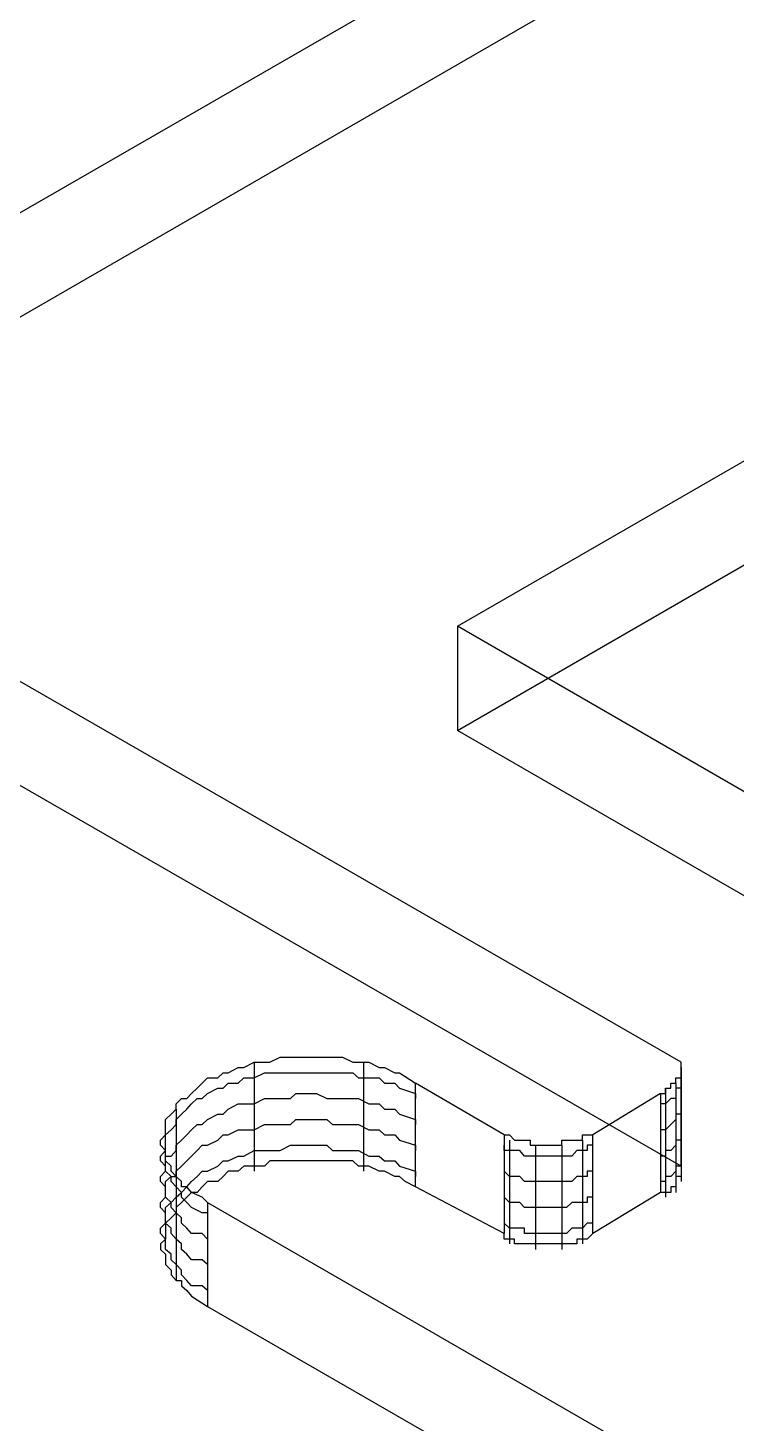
# Model space of a CAD drawing. Header units: millimetres. Extents: x 0 to 2112, y 8 to 1252.
# Drawn here: x 1376.5 to 1412.5, y 191 to 261.8 of the extents above; entities that cross this region are included whole.
import ezdxf

# ---------------------------------------------------------------- set-up
doc = ezdxf.new("R2010")
doc.units = ezdxf.units.MM
doc.layers.get('0').update_dxf_attribs({"linetype": 'CONTINUOUS'})

msp = doc.modelspace()

# ---------------------------------------------------------------- linework, layer by layer
at = {"color": 9}
for p, q in [((1409.67, 209.342), (1191.1, 335.255)), ((1409.67, 209.342), (1191.1, 335.255)), ((1409.67, 204.052), (1191.1, 329.964)), ((1409.67, 204.052), (1191.1, 329.964)), ((1410.99, 272.546), (1369, 248.328)), ((1410.99, 272.546), (1369, 248.328)), ((1410.99, 267.283), (1369, 243.038)), ((1410.99, 267.283), (1369, 243.038)), ((1398.32, 231.466), (1440.28, 255.684)), ((1398.32, 231.466), (1440.28, 255.684)), ((1398.32, 226.176), (1440.28, 250.421)), ((1398.32, 226.176), (1440.28, 250.421)), ((1440.28, 207.22), (1398.32, 231.466)), ((1440.28, 207.22), (1398.32, 231.466)), ((1398.32, 231.466), (1398.32, 226.176)), ((1398.32, 231.466), (1398.32, 226.176)), ((1440.28, 201.958), (1398.32, 226.176)), ((1440.28, 201.958), (1398.32, 226.176)), ((1386.69, 208.791), (1387.21, 209.066)), ((1386.69, 208.791), (1387.21, 209.066)), ((1387.21, 209.066), (1387.49, 209.066)), ((1387.21, 209.066), (1387.49, 209.066)), ((1387.49, 209.066), (1388.01, 209.342)), ((1387.49, 209.066), (1388.01, 209.342)), ((1388.01, 209.342), (1388.53, 209.342)), ((1388.01, 209.342), (1388.01, 204.052)), ((1388.01, 209.342), (1388.53, 209.342)), ((1388.53, 209.342), (1388.81, 209.342)), ((1388.53, 209.342), (1388.81, 209.342)), ((1388.81, 209.342), (1389.33, 209.59)), ((1388.81, 209.342), (1389.33, 209.59)), ((1389.33, 209.59), (1389.86, 209.59)), ((1389.33, 209.59), (1389.86, 209.59)), ((1389.86, 209.59), (1390.13, 209.59)), ((1389.86, 209.59), (1390.13, 209.59)), ((1390.13, 209.59), (1390.66, 209.59)), ((1390.13, 209.59), (1390.66, 209.59)), ((1390.66, 209.59), (1391.18, 209.59)), ((1390.66, 209.59), (1391.18, 209.59)), ((1391.18, 209.59), (1391.7, 209.59)), ((1391.18, 209.59), (1391.7, 209.59)), ((1391.7, 209.59), (1391.98, 209.59)), ((1391.7, 209.59), (1391.98, 209.59)), ((1391.98, 209.59), (1392.5, 209.59)), ((1391.98, 209.59), (1392.5, 209.59)), ((1392.5, 209.59), (1393.02, 209.342)), ((1392.5, 209.59), (1393.02, 209.342)), ((1393.02, 209.342), (1393.3, 209.342)), ((1393.02, 209.342), (1393.3, 209.342)), ((1393.3, 209.342), (1393.83, 209.342)), ((1393.3, 209.342), (1393.83, 209.342)), ((1393.55, 209.342), (1393.55, 204.052)), ((1393.83, 209.342), (1394.35, 209.066)), ((1393.83, 209.342), (1394.35, 209.066)), ((1394.35, 209.066), (1394.63, 209.066)), ((1394.35, 209.066), (1394.63, 209.066)), ((1394.63, 209.066), (1395.15, 208.791)), ((1394.63, 209.066), (1395.15, 208.791)), ((1409.67, 204.052), (1409.67, 209.342)), ((1409.67, 209.066), (1409.67, 209.342)), ((1409.67, 209.342), (1409.67, 209.342)), ((1409.67, 209.342), (1409.67, 209.342)), ((1409.67, 204.052), (1409.67, 209.342)), ((1409.67, 209.066), (1409.67, 209.342)), ((1409.67, 209.342), (1409.67, 209.342)), ((1409.67, 209.342), (1409.67, 209.342)), ((1409.67, 208.791), (1409.67, 209.066)), ((1409.67, 209.066), (1409.67, 209.066)), ((1409.67, 209.066), (1409.67, 209.066)), ((1409.67, 209.066), (1409.67, 204.052)), ((1409.67, 208.791), (1409.67, 209.066)), ((1409.67, 209.066), (1409.67, 209.066)), ((1409.67, 209.066), (1409.67, 209.066)), ((1385.12, 208.019), (1385.37, 208.267)), ((1385.12, 208.019), (1385.37, 208.267)), ((1385.37, 208.267), (1385.64, 208.543)), ((1385.37, 208.267), (1385.64, 208.543)), ((1385.64, 208.543), (1386.17, 208.543)), ((1385.64, 208.543), (1386.17, 208.543)), ((1386.17, 208.543), (1386.44, 208.791)), ((1386.17, 208.543), (1386.44, 208.791)), ((1386.44, 208.791), (1386.69, 208.791)), ((1386.44, 208.791), (1386.69, 208.791)), ((1386.44, 208.019), (1386.69, 208.267)), ((1386.69, 208.267), (1387.21, 208.267)), ((1387.21, 208.267), (1387.49, 208.543)), ((1387.49, 208.543), (1388.01, 208.543)), ((1388.01, 208.543), (1388.53, 208.791)), ((1388.53, 208.791), (1388.81, 208.791)), ((1388.81, 208.791), (1389.33, 208.791)), ((1389.33, 208.791), (1389.86, 208.791)), ((1389.86, 208.791), (1390.13, 208.791)), ((1390.13, 208.791), (1390.66, 208.791)), ((1390.66, 208.791), (1391.18, 208.791)), ((1391.18, 208.791), (1391.7, 208.791)), ((1391.7, 208.791), (1391.98, 208.791)), ((1391.98, 208.791), (1392.5, 208.791)), ((1392.5, 208.791), (1393.02, 208.791)), ((1393.02, 208.791), (1393.3, 208.543)), ((1393.3, 208.543), (1393.83, 208.543)), ((1393.83, 208.543), (1394.35, 208.543)), ((1394.35, 208.543), (1394.63, 208.267)), ((1394.63, 208.267), (1395.15, 208.267)), ((1395.15, 208.791), (1395.39, 208.791)), ((1395.15, 208.791), (1395.39, 208.791)), ((1395.15, 208.267), (1395.39, 208.019)), ((1395.39, 208.791), (1396.2, 208.267)), ((1395.39, 208.791), (1396.2, 208.267)), ((1400.69, 205.65), (1396.2, 208.267)), ((1396.2, 203.004), (1396.2, 208.267)), ((1400.69, 205.65), (1396.2, 208.267)), ((1396.2, 203.004), (1396.2, 208.267)), ((1409.15, 208.019), (1409.15, 208.267)), ((1409.15, 208.267), (1409.15, 208.267)), ((1409.15, 208.267), (1409.39, 208.267)), ((1409.15, 208.019), (1409.15, 208.267)), ((1409.15, 208.267), (1409.15, 208.267)), ((1409.15, 208.267), (1409.39, 208.267)), ((1409.39, 208.267), (1409.39, 208.543)), ((1409.39, 208.543), (1409.39, 208.543)), ((1409.39, 208.543), (1409.39, 208.543)), ((1409.39, 208.543), (1409.39, 208.543)), ((1409.39, 208.543), (1409.67, 208.543)), ((1409.39, 208.267), (1409.39, 208.543)), ((1409.39, 208.543), (1409.39, 208.543)), ((1409.39, 208.543), (1409.39, 208.543)), ((1409.39, 208.543), (1409.39, 208.543)), ((1409.39, 208.543), (1409.67, 208.543)), ((1409.39, 208.267), (1409.39, 208.267)), ((1409.39, 208.267), (1409.39, 203.004)), ((1409.39, 208.267), (1409.39, 208.267)), ((1409.67, 208.543), (1409.67, 208.791)), ((1409.67, 208.791), (1409.67, 208.791)), ((1409.67, 208.791), (1409.67, 208.791)), ((1409.67, 208.791), (1409.67, 208.791)), ((1409.67, 208.791), (1409.67, 203.528)), ((1409.67, 208.791), (1409.67, 208.543)), ((1409.67, 208.543), (1409.67, 208.791)), ((1409.67, 208.791), (1409.67, 208.791)), ((1409.67, 208.791), (1409.67, 208.791)), ((1409.67, 208.791), (1409.67, 208.791)), ((1409.67, 208.543), (1409.67, 208.543)), ((1409.67, 208.543), (1409.67, 208.543)), ((1409.67, 208.543), (1409.67, 208.267)), ((1409.67, 208.267), (1409.67, 208.267)), ((1409.67, 208.267), (1409.67, 208.267)), ((1409.67, 208.267), (1409.67, 208.019)), ((1384.05, 207.22), (1384.32, 207.495)), ((1384.05, 207.22), (1384.32, 207.495)), ((1384.32, 207.495), (1384.6, 207.495)), ((1384.32, 207.495), (1384.6, 207.495)), ((1384.6, 207.495), (1384.84, 207.743)), ((1384.6, 207.495), (1384.84, 207.743)), ((1384.84, 207.743), (1385.12, 208.019)), ((1384.84, 207.743), (1385.12, 208.019)), ((1384.84, 207.22), (1385.12, 207.495)), ((1385.12, 207.495), (1385.37, 207.495)), ((1385.37, 207.495), (1385.64, 207.743)), ((1385.64, 207.743), (1386.17, 208.019)), ((1386.17, 208.019), (1386.44, 208.019)), ((1388.01, 207.22), (1388.53, 207.495)), ((1388.53, 207.495), (1388.81, 207.495)), ((1388.81, 207.495), (1389.33, 207.495)), ((1389.33, 207.495), (1389.86, 207.495)), ((1389.86, 207.495), (1390.13, 207.743)), ((1390.13, 207.743), (1390.66, 207.743)), ((1390.66, 207.743), (1391.18, 207.743)), ((1391.18, 207.743), (1391.7, 207.495)), ((1391.7, 207.495), (1391.98, 207.495)), ((1391.98, 207.495), (1392.5, 207.495)), ((1392.5, 207.495), (1393.02, 207.495)), ((1393.02, 207.495), (1393.3, 207.495)), ((1393.3, 207.495), (1393.83, 207.22)), ((1395.39, 208.019), (1396.2, 207.743)), ((1396.2, 207.743), (1396.2, 207.495)), ((1408.62, 207.743), (1405.18, 205.65)), ((1408.62, 207.743), (1405.18, 205.65)), ((1408.62, 207.743), (1408.87, 207.743)), ((1408.62, 207.743), (1408.62, 202.729)), ((1408.62, 207.743), (1408.87, 207.743)), ((1408.62, 207.743), (1408.62, 202.729)), ((1408.87, 207.743), (1408.87, 208.019)), ((1408.87, 208.019), (1408.87, 208.019)), ((1408.87, 208.019), (1408.87, 208.019)), ((1408.87, 208.019), (1409.15, 208.019)), ((1408.87, 208.019), (1408.87, 202.729)), ((1408.87, 207.743), (1408.87, 208.019)), ((1408.87, 208.019), (1408.87, 208.019)), ((1408.87, 208.019), (1408.87, 208.019)), ((1408.87, 208.019), (1409.15, 208.019)), ((1409.15, 207.495), (1408.87, 207.22)), ((1409.15, 208.019), (1409.15, 208.019)), ((1409.15, 208.019), (1409.15, 208.019)), ((1409.39, 207.495), (1409.15, 207.495)), ((1409.15, 207.495), (1409.15, 207.495)), ((1409.15, 207.495), (1409.15, 207.495)), ((1409.15, 207.495), (1409.15, 207.495)), ((1409.67, 208.019), (1409.39, 208.019)), ((1409.39, 208.019), (1409.39, 208.019)), ((1409.39, 208.019), (1409.39, 207.743)), ((1409.39, 207.743), (1409.39, 207.743)), ((1409.39, 207.743), (1409.39, 207.743)), ((1409.39, 207.743), (1409.39, 207.743)), ((1409.39, 207.743), (1409.39, 207.495)), ((1409.67, 208.019), (1409.67, 208.019)), ((1409.67, 207.495), (1409.67, 207.22)), ((1383.8, 206.697), (1384.05, 206.944)), ((1383.8, 206.697), (1384.05, 206.944)), ((1384.05, 206.944), (1384.05, 207.22)), ((1384.05, 206.944), (1384.05, 207.22)), ((1384.05, 206.944), (1384.05, 201.683)), ((1384.32, 206.697), (1384.6, 206.944)), ((1384.6, 206.944), (1384.84, 207.22)), ((1386.44, 206.697), (1386.69, 206.944)), ((1386.69, 206.944), (1387.21, 207.22)), ((1387.21, 207.22), (1387.49, 207.22)), ((1387.49, 207.22), (1388.01, 207.22)), ((1393.83, 207.22), (1394.35, 207.22)), ((1394.35, 207.22), (1394.63, 206.944)), ((1394.63, 206.944), (1395.15, 206.944)), ((1395.15, 206.944), (1395.39, 206.697)), ((1408.87, 207.22), (1408.62, 207.22)), ((1408.62, 207.22), (1408.62, 206.944)), ((1408.87, 207.22), (1408.87, 207.22)), ((1408.87, 207.22), (1408.87, 207.22)), ((1409.67, 207.22), (1409.67, 207.22)), ((1409.67, 207.22), (1409.67, 207.22)), ((1409.67, 207.22), (1409.67, 206.944)), ((1409.67, 206.944), (1409.67, 206.944)), ((1409.67, 206.944), (1409.67, 206.944)), ((1409.67, 206.944), (1409.67, 206.697)), ((1383.52, 206.422), (1383.8, 206.697)), ((1383.52, 206.422), (1383.8, 206.697)), ((1383.52, 206.174), (1383.52, 206.422)), ((1383.52, 206.174), (1383.52, 206.422)), ((1383.52, 205.898), (1383.52, 206.174)), ((1383.52, 205.898), (1383.52, 206.174)), ((1383.8, 205.898), (1384.05, 206.174)), ((1384.05, 206.422), (1384.32, 206.697)), ((1384.05, 206.174), (1384.05, 206.422)), ((1384.84, 205.898), (1385.12, 206.174)), ((1385.12, 206.174), (1385.37, 206.174)), ((1385.37, 206.174), (1385.64, 206.422)), ((1385.64, 206.422), (1386.17, 206.697)), ((1386.17, 206.697), (1386.44, 206.697)), ((1388.01, 205.898), (1388.53, 206.174)), ((1388.53, 206.174), (1388.81, 206.174)), ((1388.81, 206.174), (1389.33, 206.174)), ((1389.33, 206.174), (1389.86, 206.174)), ((1389.86, 206.174), (1390.13, 206.422)), ((1390.13, 206.422), (1390.66, 206.422)), ((1390.66, 206.422), (1391.18, 206.422)), ((1391.18, 206.422), (1391.7, 206.422)), ((1391.7, 206.422), (1391.98, 206.174)), ((1391.98, 206.174), (1392.5, 206.174)), ((1392.5, 206.174), (1393.02, 206.174)), ((1393.02, 206.174), (1393.3, 206.174)), ((1393.3, 206.174), (1393.83, 205.898)), ((1395.39, 206.697), (1396.2, 206.422)), ((1396.2, 206.422), (1396.2, 206.174)), ((1409.15, 206.174), (1408.87, 205.898)), ((1409.39, 206.422), (1409.15, 206.174)), ((1409.15, 206.174), (1409.15, 206.174)), ((1409.15, 206.174), (1409.15, 206.174)), ((1409.15, 206.174), (1409.15, 206.174)), ((1409.67, 206.697), (1409.39, 206.697)), ((1409.39, 206.697), (1409.39, 206.697)), ((1409.39, 206.697), (1409.39, 206.422)), ((1409.39, 206.422), (1409.39, 206.422)), ((1409.39, 206.422), (1409.39, 206.422)), ((1409.39, 206.422), (1409.39, 206.422)), ((1409.39, 206.422), (1409.39, 206.422)), ((1409.67, 206.697), (1409.67, 206.697)), ((1409.67, 206.174), (1409.67, 205.898)), ((1383.27, 205.375), (1383.52, 205.65)), ((1383.27, 205.375), (1383.52, 205.65)), ((1383.27, 205.127), (1383.27, 205.375)), ((1383.27, 205.127), (1383.27, 205.375)), ((1383.52, 205.65), (1383.52, 205.898)), ((1383.52, 205.65), (1383.8, 205.898)), ((1383.52, 205.65), (1383.52, 205.898)), ((1383.52, 205.375), (1383.52, 205.65)), ((1383.52, 205.127), (1383.52, 205.375)), ((1384.05, 205.127), (1384.32, 205.375)), ((1384.32, 205.375), (1384.6, 205.65)), ((1384.6, 205.65), (1384.84, 205.898)), ((1385.64, 205.127), (1386.17, 205.375)), ((1386.17, 205.375), (1386.44, 205.65)), ((1386.44, 205.65), (1386.69, 205.65)), ((1386.69, 205.65), (1387.21, 205.898)), ((1387.21, 205.898), (1387.49, 205.898)), ((1387.49, 205.898), (1388.01, 205.898)), ((1393.83, 205.898), (1394.35, 205.898)), ((1394.35, 205.898), (1394.63, 205.65)), ((1394.63, 205.65), (1395.15, 205.65)), ((1395.15, 205.65), (1395.39, 205.375)), ((1395.39, 205.375), (1396.2, 205.127)), ((1400.69, 205.65), (1400.69, 205.65)), ((1400.69, 205.65), (1400.96, 205.65)), ((1400.69, 205.65), (1400.69, 200.635)), ((1400.69, 205.65), (1400.69, 205.65)), ((1400.69, 205.65), (1400.96, 205.65)), ((1400.69, 205.65), (1400.69, 200.635)), ((1400.96, 205.65), (1400.96, 205.65)), ((1400.96, 205.65), (1401.21, 205.375)), ((1400.96, 205.65), (1400.96, 205.65)), ((1400.96, 205.65), (1401.21, 205.375)), ((1400.96, 205.375), (1400.96, 200.36)), ((1401.21, 205.375), (1401.48, 205.375)), ((1401.21, 205.375), (1401.48, 205.375)), ((1401.48, 205.375), (1401.48, 205.375)), ((1401.48, 205.375), (1401.73, 205.375)), ((1401.48, 205.375), (1401.48, 205.375)), ((1401.48, 205.375), (1401.73, 205.375)), ((1401.73, 205.375), (1402.01, 205.375)), ((1401.73, 205.375), (1402.01, 205.375)), ((1402.01, 205.375), (1402.01, 205.127)), ((1402.01, 205.375), (1402.01, 205.127)), ((1403.61, 205.127), (1403.61, 205.375)), ((1403.61, 205.375), (1403.85, 205.375)), ((1403.61, 205.127), (1403.61, 205.375)), ((1403.61, 205.375), (1403.85, 205.375)), ((1403.85, 205.375), (1404.13, 205.375)), ((1403.85, 205.375), (1404.13, 205.375)), ((1404.13, 205.375), (1404.13, 205.375)), ((1404.13, 205.375), (1404.38, 205.375)), ((1404.13, 205.375), (1404.13, 205.375)), ((1404.13, 205.375), (1404.38, 205.375)), ((1404.38, 205.375), (1404.66, 205.375)), ((1404.38, 205.375), (1404.66, 205.375)), ((1404.66, 205.375), (1404.66, 205.65)), ((1404.66, 205.65), (1404.9, 205.65)), ((1404.66, 205.375), (1404.66, 205.65)), ((1404.66, 205.65), (1404.9, 205.65)), ((1404.66, 205.375), (1404.66, 200.36)), ((1404.9, 205.65), (1405.18, 205.65)), ((1404.9, 205.65), (1405.18, 205.65)), ((1405.18, 200.635), (1405.18, 205.65)), ((1405.18, 200.635), (1405.18, 205.65)), ((1408.87, 205.898), (1408.62, 205.898)), ((1408.62, 205.898), (1408.62, 205.65)), ((1408.87, 205.898), (1408.87, 205.898)), ((1408.87, 205.898), (1408.87, 205.898)), ((1409.67, 205.375), (1409.39, 205.375)), ((1409.39, 205.375), (1409.39, 205.375)), ((1409.39, 205.375), (1409.39, 205.375)), ((1409.39, 205.375), (1409.39, 205.127)), ((1409.67, 205.898), (1409.67, 205.898)), ((1409.67, 205.898), (1409.67, 205.65)), ((1409.67, 205.65), (1409.67, 205.65)), ((1409.67, 205.65), (1409.67, 205.65)), ((1409.67, 205.65), (1409.67, 205.375)), ((1383.52, 204.851), (1383.27, 205.127)), ((1383.52, 204.851), (1383.27, 205.127)), ((1383.27, 204.575), (1383.52, 204.851)), ((1383.52, 204.851), (1383.52, 205.127)), ((1383.52, 204.575), (1383.52, 204.851)), ((1383.52, 204.575), (1383.52, 204.851)), ((1383.8, 204.575), (1384.05, 204.851)), ((1384.05, 204.851), (1384.05, 205.127)), ((1384.84, 204.575), (1385.12, 204.851)), ((1385.12, 204.851), (1385.37, 205.127)), ((1385.37, 205.127), (1385.64, 205.127)), ((1387.49, 204.575), (1388.01, 204.851)), ((1388.01, 204.851), (1388.53, 204.851)), ((1388.53, 204.851), (1388.81, 204.851)), ((1388.81, 204.851), (1389.33, 204.851)), ((1389.33, 204.851), (1389.86, 205.127)), ((1389.86, 205.127), (1390.13, 205.127)), ((1390.13, 205.127), (1390.66, 205.127)), ((1390.66, 205.127), (1391.18, 205.127)), ((1391.18, 205.127), (1391.7, 205.127)), ((1391.7, 205.127), (1391.98, 204.851)), ((1391.98, 204.851), (1392.5, 204.851)), ((1392.5, 204.851), (1393.02, 204.851)), ((1393.02, 204.851), (1393.3, 204.851)), ((1393.3, 204.851), (1393.83, 204.575)), ((1396.2, 205.127), (1396.2, 204.851)), ((1400.69, 204.851), (1400.69, 205.127)), ((1400.69, 205.127), (1400.69, 204.851)), ((1400.96, 204.851), (1400.69, 204.851)), ((1401.21, 204.851), (1400.96, 204.851)), ((1401.48, 204.851), (1401.21, 204.851)), ((1401.21, 204.851), (1401.21, 204.851)), ((1401.73, 204.575), (1401.48, 204.851)), ((1402.01, 205.127), (1402.28, 205.127)), ((1402.01, 205.127), (1402.28, 205.127)), ((1402.28, 205.127), (1402.53, 205.127)), ((1402.28, 205.127), (1402.28, 200.112)), ((1402.28, 205.127), (1402.53, 205.127)), ((1402.53, 205.127), (1402.81, 205.127)), ((1402.53, 205.127), (1402.81, 205.127)), ((1402.81, 205.127), (1402.81, 205.127)), ((1402.81, 205.127), (1403.05, 205.127)), ((1402.81, 205.127), (1402.81, 205.127)), ((1402.81, 205.127), (1403.05, 205.127)), ((1403.05, 205.127), (1403.33, 205.127)), ((1403.05, 205.127), (1403.33, 205.127)), ((1403.33, 205.127), (1403.61, 205.127)), ((1403.33, 205.127), (1403.61, 205.127)), ((1403.61, 205.127), (1403.61, 200.112)), ((1404.38, 204.851), (1404.13, 204.575)), ((1404.66, 204.851), (1404.38, 204.851)), ((1404.38, 204.851), (1404.38, 204.851)), ((1404.9, 204.851), (1404.66, 204.851)), ((1405.18, 205.127), (1404.9, 205.127)), ((1404.9, 205.127), (1404.9, 204.851)), ((1409.15, 204.851), (1408.87, 204.851)), ((1408.87, 204.851), (1408.87, 204.575)), ((1409.39, 205.127), (1409.15, 204.851)), ((1409.15, 204.851), (1409.15, 204.851)), ((1409.15, 204.851), (1409.15, 204.851)), ((1409.15, 204.851), (1409.15, 204.851)), ((1409.39, 205.127), (1409.39, 205.127)), ((1409.39, 205.127), (1409.39, 205.127)), ((1409.39, 205.127), (1409.39, 205.127)), ((1409.67, 204.851), (1409.67, 204.575)), ((1383.27, 204.327), (1383.27, 204.575)), ((1383.52, 204.052), (1383.27, 204.327)), ((1383.52, 204.327), (1383.52, 204.575)), ((1383.52, 204.327), (1383.52, 204.575)), ((1383.52, 204.575), (1383.8, 204.575)), ((1383.52, 204.327), (1383.52, 204.575)), ((1383.8, 204.052), (1383.52, 204.327)), ((1383.52, 204.052), (1383.52, 204.327)), ((1383.8, 204.052), (1383.52, 204.327)), ((1383.52, 203.804), (1383.52, 204.052)), ((1383.52, 203.804), (1383.52, 204.052)), ((1383.8, 203.804), (1383.8, 204.052)), ((1383.8, 203.804), (1383.8, 204.052)), ((1384.05, 203.804), (1384.32, 204.052)), ((1384.32, 204.052), (1384.6, 204.327)), ((1384.6, 204.327), (1384.84, 204.575)), ((1385.64, 203.804), (1386.17, 204.052)), ((1386.17, 204.052), (1386.44, 204.327)), ((1386.44, 204.327), (1386.69, 204.327)), ((1386.69, 204.327), (1387.21, 204.575)), ((1387.21, 204.575), (1387.49, 204.575)), ((1387.49, 204.052), (1387.21, 203.804)), ((1387.49, 204.052), (1387.21, 203.804)), ((1388.01, 204.052), (1387.49, 204.052)), ((1388.01, 204.052), (1387.49, 204.052)), ((1388.53, 204.052), (1388.01, 204.052)), ((1388.01, 204.052), (1388.01, 203.804)), ((1388.53, 204.052), (1388.01, 204.052)), ((1388.81, 204.327), (1388.53, 204.052)), ((1388.81, 204.327), (1388.53, 204.052)), ((1389.33, 204.327), (1388.81, 204.327)), ((1389.33, 204.327), (1388.81, 204.327)), ((1389.86, 204.327), (1389.33, 204.327)), ((1389.86, 204.327), (1389.33, 204.327)), ((1390.13, 204.327), (1389.86, 204.327)), ((1390.13, 204.327), (1389.86, 204.327)), ((1390.66, 204.327), (1390.13, 204.327)), ((1390.66, 204.327), (1390.13, 204.327)), ((1391.18, 204.327), (1390.66, 204.327)), ((1391.18, 204.327), (1390.66, 204.327)), ((1391.7, 204.327), (1391.18, 204.327)), ((1391.7, 204.327), (1391.18, 204.327)), ((1391.98, 204.327), (1391.7, 204.327)), ((1391.98, 204.327), (1391.7, 204.327)), ((1392.5, 204.327), (1391.98, 204.327)), ((1392.5, 204.327), (1391.98, 204.327)), ((1393.02, 204.327), (1392.5, 204.327)), ((1393.02, 204.327), (1392.5, 204.327)), ((1393.3, 204.052), (1393.02, 204.327)), ((1393.3, 204.052), (1393.02, 204.327)), ((1393.83, 204.052), (1393.3, 204.052)), ((1393.83, 204.052), (1393.3, 204.052)), ((1393.55, 204.052), (1393.55, 203.804)), ((1393.83, 204.575), (1394.35, 204.575)), ((1394.35, 203.804), (1393.83, 204.052)), ((1394.35, 203.804), (1393.83, 204.052)), ((1394.35, 204.575), (1394.63, 204.327)), ((1394.63, 204.327), (1395.15, 204.327)), ((1395.15, 204.327), (1395.39, 204.052)), ((1395.39, 204.052), (1396.2, 203.804)), ((1402.01, 204.575), (1401.73, 204.575)), ((1401.73, 204.575), (1401.73, 204.575)), ((1402.28, 204.575), (1402.01, 204.575)), ((1402.53, 204.575), (1402.28, 204.575)), ((1402.28, 204.575), (1402.28, 204.575)), ((1402.81, 204.575), (1402.53, 204.575)), ((1403.05, 204.575), (1402.81, 204.575)), ((1403.33, 204.575), (1403.05, 204.575)), ((1403.05, 204.575), (1403.05, 204.575)), ((1403.61, 204.575), (1403.33, 204.575)), ((1403.85, 204.575), (1403.61, 204.575)), ((1404.13, 204.575), (1403.85, 204.575)), ((1403.85, 204.575), (1403.85, 204.575)), ((1408.87, 204.575), (1408.62, 204.575)), ((1408.62, 204.575), (1408.62, 204.327)), ((1408.87, 204.575), (1408.87, 204.575)), ((1409.67, 204.052), (1409.39, 204.052)), ((1409.39, 204.052), (1409.39, 204.052)), ((1409.39, 204.052), (1409.39, 204.052)), ((1409.39, 204.052), (1409.39, 203.804)), ((1409.67, 204.575), (1409.67, 204.575)), ((1409.67, 204.575), (1409.67, 204.327)), ((1409.67, 204.327), (1409.67, 204.327)), ((1409.67, 204.327), (1409.67, 204.327)), ((1409.67, 204.327), (1409.67, 204.052)), ((1409.67, 204.052), (1409.67, 204.052)), ((1409.67, 204.052), (1409.67, 204.052)), ((1409.67, 204.052), (1409.67, 204.052)), ((1409.67, 204.052), (1409.67, 203.804)), ((1409.67, 204.052), (1409.67, 203.804)), ((1409.67, 204.052), (1409.67, 204.052)), ((1409.67, 204.052), (1409.67, 204.052)), ((1409.67, 204.052), (1409.67, 204.052)), ((1409.67, 204.052), (1409.67, 203.804)), ((1383.27, 203.528), (1383.52, 203.804)), ((1383.27, 203.28), (1383.27, 203.528)), ((1383.52, 203.004), (1383.27, 203.28)), ((1383.8, 203.528), (1383.52, 203.804)), ((1383.52, 203.804), (1383.52, 203.804)), ((1383.52, 203.28), (1383.8, 203.528)), ((1383.52, 203.004), (1383.52, 203.28)), ((1384.05, 203.528), (1383.8, 203.804)), ((1384.05, 203.528), (1383.8, 203.804)), ((1383.8, 203.28), (1383.8, 203.528)), ((1383.8, 203.528), (1384.05, 203.528)), ((1384.05, 203.004), (1383.8, 203.28)), ((1384.05, 203.528), (1384.05, 203.804)), ((1384.32, 203.28), (1384.05, 203.528)), ((1384.05, 203.528), (1384.05, 198.541)), ((1384.32, 203.28), (1384.05, 203.528)), ((1384.32, 203.004), (1384.32, 203.28)), ((1384.32, 203.004), (1384.32, 203.28)), ((1384.6, 203.004), (1384.84, 203.28)), ((1384.84, 203.28), (1385.12, 203.528)), ((1385.12, 203.528), (1385.37, 203.804)), ((1385.37, 203.804), (1385.64, 203.804)), ((1385.64, 203.28), (1385.37, 203.004)), ((1385.64, 203.28), (1385.37, 203.004)), ((1386.17, 203.28), (1385.64, 203.28)), ((1386.17, 203.28), (1385.64, 203.28)), ((1386.44, 203.528), (1386.17, 203.28)), ((1386.44, 203.528), (1386.17, 203.28)), ((1386.69, 203.804), (1386.44, 203.528)), ((1386.69, 203.804), (1386.44, 203.528)), ((1387.21, 203.804), (1386.69, 203.804)), ((1387.21, 203.804), (1386.69, 203.804)), ((1394.63, 203.804), (1394.35, 203.804)), ((1394.63, 203.804), (1394.35, 203.804)), ((1395.15, 203.528), (1394.63, 203.804)), ((1395.15, 203.528), (1394.63, 203.804)), ((1395.39, 203.528), (1395.15, 203.528)), ((1395.39, 203.528), (1395.15, 203.528)), ((1395.67, 203.28), (1395.39, 203.528)), ((1395.67, 203.28), (1395.39, 203.528)), ((1396.2, 203.004), (1395.67, 203.28)), ((1396.2, 203.004), (1395.67, 203.28)), ((1396.2, 203.804), (1396.2, 203.528)), ((1400.96, 203.528), (1400.69, 203.804)), ((1400.69, 203.804), (1400.69, 203.804)), ((1400.69, 203.804), (1400.69, 203.528)), ((1401.21, 203.528), (1400.96, 203.528)), ((1401.48, 203.528), (1401.21, 203.528)), ((1401.21, 203.528), (1401.21, 203.528)), ((1401.73, 203.28), (1401.48, 203.528)), ((1402.01, 203.28), (1401.73, 203.28)), ((1401.73, 203.28), (1401.73, 203.28)), ((1402.28, 203.28), (1402.01, 203.28)), ((1402.53, 203.28), (1402.28, 203.28)), ((1402.28, 203.28), (1402.28, 203.28)), ((1402.81, 203.28), (1402.53, 203.28)), ((1403.05, 203.28), (1402.81, 203.28)), ((1403.33, 203.28), (1403.05, 203.28)), ((1403.05, 203.28), (1403.05, 203.28)), ((1403.61, 203.28), (1403.33, 203.28)), ((1403.85, 203.28), (1403.61, 203.28)), ((1404.13, 203.28), (1403.85, 203.28)), ((1403.85, 203.28), (1403.85, 203.28)), ((1404.38, 203.528), (1404.13, 203.28)), ((1404.66, 203.528), (1404.38, 203.528)), ((1404.38, 203.528), (1404.38, 203.528)), ((1404.9, 203.528), (1404.66, 203.528)), ((1405.18, 203.804), (1404.9, 203.804)), ((1404.9, 203.804), (1404.9, 203.528)), ((1408.87, 203.28), (1408.62, 203.28)), ((1408.62, 203.28), (1408.62, 203.004)), ((1409.15, 203.528), (1408.87, 203.528)), ((1408.87, 203.528), (1408.87, 203.28)), ((1408.87, 203.28), (1408.87, 203.28)), ((1409.39, 203.804), (1409.15, 203.528)), ((1409.15, 203.528), (1409.15, 203.528)), ((1409.15, 203.528), (1409.15, 203.528)), ((1409.15, 203.528), (1409.15, 203.528)), ((1409.39, 203.804), (1409.39, 203.804)), ((1409.39, 203.804), (1409.39, 203.804)), ((1409.39, 203.804), (1409.39, 203.804)), ((1409.67, 203.528), (1409.39, 203.528)), ((1409.39, 203.528), (1409.39, 203.28)), ((1409.67, 203.528), (1409.39, 203.528)), ((1409.39, 203.528), (1409.39, 203.28)), ((1409.39, 203.28), (1409.39, 203.28)), ((1409.39, 203.28), (1409.39, 203.28)), ((1409.39, 203.28), (1409.39, 203.28)), ((1409.39, 203.28), (1409.39, 203.004)), ((1409.39, 203.28), (1409.39, 203.28)), ((1409.39, 203.28), (1409.39, 203.28)), ((1409.39, 203.28), (1409.39, 203.28)), ((1409.39, 203.28), (1409.39, 203.004)), ((1409.67, 203.804), (1409.67, 203.804)), ((1409.67, 203.804), (1409.67, 203.804)), ((1409.67, 203.804), (1409.67, 203.804)), ((1409.67, 203.804), (1409.67, 203.528)), ((1409.67, 203.804), (1409.67, 203.804)), ((1409.67, 203.804), (1409.67, 203.804)), ((1409.67, 203.804), (1409.67, 203.804)), ((1409.67, 203.804), (1409.67, 203.528)), ((1409.67, 203.528), (1409.67, 203.528)), ((1409.67, 203.528), (1409.67, 203.528)), ((1409.67, 203.528), (1409.67, 203.28)), ((1409.67, 203.528), (1409.67, 203.528)), ((1409.67, 203.528), (1409.67, 203.528)), ((1383.52, 202.729), (1383.52, 203.004)), ((1383.52, 202.729), (1383.52, 203.004)), ((1383.52, 202.481), (1383.52, 202.729)), ((1383.52, 202.481), (1383.52, 202.729)), ((1384.32, 202.729), (1384.05, 203.004)), ((1384.05, 202.481), (1384.32, 202.729)), ((1384.6, 203.004), (1384.32, 203.004)), ((1384.32, 202.729), (1384.6, 203.004)), ((1384.6, 203.004), (1384.32, 203.004)), ((1384.32, 202.481), (1384.32, 202.729)), ((1384.84, 202.729), (1384.6, 203.004)), ((1384.84, 202.729), (1384.6, 203.004)), ((1384.84, 202.729), (1384.6, 202.481)), ((1384.84, 202.729), (1384.6, 202.481)), ((1385.12, 202.729), (1384.84, 202.729)), ((1385.37, 202.481), (1384.84, 202.729)), ((1385.37, 202.481), (1384.84, 202.729)), ((1385.12, 202.729), (1384.84, 202.729)), ((1385.37, 203.004), (1385.12, 202.729)), ((1385.37, 203.004), (1385.12, 202.729)), ((1400.69, 200.635), (1396.2, 203.004)), ((1400.69, 200.635), (1396.2, 203.004)), ((1408.62, 202.729), (1405.18, 200.635)), ((1408.62, 202.729), (1405.18, 200.635)), ((1408.87, 202.729), (1408.62, 202.729)), ((1408.87, 202.729), (1408.62, 202.729)), ((1409.15, 202.729), (1408.87, 202.729)), ((1408.87, 202.729), (1408.87, 202.729)), ((1408.87, 202.729), (1408.87, 202.729)), ((1408.87, 202.729), (1408.87, 202.481)), ((1409.15, 202.729), (1408.87, 202.729)), ((1408.87, 202.729), (1408.87, 202.729)), ((1408.87, 202.729), (1408.87, 202.729)), ((1409.39, 203.004), (1409.15, 203.004)), ((1409.15, 203.004), (1409.15, 203.004)), ((1409.15, 203.004), (1409.15, 203.004)), ((1409.15, 203.004), (1409.15, 202.729)), ((1409.39, 203.004), (1409.15, 203.004)), ((1409.15, 203.004), (1409.15, 203.004)), ((1409.15, 203.004), (1409.15, 203.004)), ((1409.15, 203.004), (1409.15, 202.729)), ((1409.39, 203.004), (1409.39, 203.004)), ((1409.39, 203.004), (1409.39, 202.729)), ((1409.39, 203.004), (1409.39, 203.004)), ((1383.27, 202.207), (1383.52, 202.481)), ((1383.27, 201.958), (1383.27, 202.207)), ((1383.52, 201.683), (1383.27, 201.958)), ((1383.8, 202.207), (1383.52, 202.481)), ((1383.52, 201.958), (1383.8, 202.207)), ((1383.52, 201.683), (1383.52, 201.958)), ((1383.8, 202.207), (1384.05, 202.481)), ((1383.8, 201.958), (1383.8, 202.207)), ((1384.05, 201.683), (1383.8, 201.958)), ((1384.05, 202.481), (1384.05, 202.481)), ((1384.32, 202.207), (1384.05, 201.958)), ((1384.32, 202.207), (1384.05, 201.958)), ((1384.05, 201.958), (1384.05, 201.683)), ((1384.05, 201.958), (1384.05, 201.683)), ((1384.6, 202.481), (1384.32, 202.207)), ((1384.6, 202.207), (1384.32, 202.481)), ((1384.6, 202.481), (1384.32, 202.207)), ((1384.84, 201.958), (1384.6, 202.207)), ((1385.37, 201.683), (1384.84, 201.958)), ((1385.64, 202.207), (1385.37, 202.481)), ((1385.64, 202.207), (1385.37, 202.481)), ((1385.64, 202.207), (1465.1, 156.387)), ((1385.64, 202.207), (1385.64, 196.944)), ((1385.64, 202.207), (1465.1, 156.387)), ((1385.64, 202.207), (1385.64, 196.944)), ((1400.96, 202.207), (1400.69, 202.481)), ((1400.69, 202.481), (1400.69, 202.481)), ((1400.69, 202.481), (1400.69, 202.207)), ((1401.21, 202.207), (1400.96, 202.207)), ((1401.48, 202.207), (1401.21, 202.207)), ((1401.21, 202.207), (1401.21, 202.207)), ((1401.73, 201.958), (1401.48, 202.207)), ((1402.01, 201.958), (1401.73, 201.958)), ((1401.73, 201.958), (1401.73, 201.958)), ((1402.28, 201.958), (1402.01, 201.958)), ((1402.53, 201.958), (1402.28, 201.958)), ((1402.28, 201.958), (1402.28, 201.958)), ((1402.81, 201.958), (1402.53, 201.958)), ((1403.05, 201.958), (1402.81, 201.958)), ((1403.33, 201.958), (1403.05, 201.958)), ((1403.05, 201.958), (1403.05, 201.958)), ((1403.61, 201.958), (1403.33, 201.958)), ((1403.85, 201.958), (1403.61, 201.958)), ((1404.13, 202.207), (1403.85, 201.958)), ((1403.85, 201.958), (1403.85, 201.958)), ((1404.38, 202.207), (1404.13, 202.207)), ((1404.66, 202.207), (1404.38, 202.207)), ((1404.38, 202.207), (1404.38, 202.207)), ((1404.9, 202.207), (1404.66, 202.207)), ((1405.18, 202.481), (1404.9, 202.481)), ((1404.9, 202.481), (1404.9, 202.207)), ((1383.27, 200.911), (1383.52, 201.159)), ((1383.52, 201.435), (1383.52, 201.683)), ((1383.52, 201.435), (1383.52, 201.683)), ((1383.8, 201.435), (1383.52, 201.159)), ((1383.52, 201.159), (1383.52, 201.435)), ((1383.52, 201.159), (1383.52, 201.435)), ((1383.8, 201.435), (1383.52, 201.159)), ((1383.52, 201.159), (1383.52, 200.911)), ((1383.8, 200.911), (1383.52, 201.159)), ((1383.52, 201.159), (1383.52, 200.911)), ((1384.05, 201.683), (1383.8, 201.435)), ((1384.05, 201.683), (1383.8, 201.435)), ((1384.05, 201.683), (1384.05, 201.435)), ((1384.32, 201.435), (1384.05, 201.683)), ((1384.32, 201.159), (1384.32, 201.435)), ((1384.6, 200.911), (1384.32, 201.159)), ((1385.64, 201.683), (1385.37, 201.683)), ((1400.96, 200.911), (1400.69, 201.159)), ((1400.69, 201.159), (1400.69, 201.159)), ((1400.69, 201.159), (1400.69, 200.911)), ((1404.9, 201.159), (1404.66, 200.911)), ((1405.18, 201.159), (1404.9, 201.159)), ((1404.9, 201.159), (1404.9, 201.159)), ((1383.27, 200.635), (1383.27, 200.911)), ((1383.52, 200.36), (1383.27, 200.635)), ((1383.52, 200.911), (1383.52, 200.635)), ((1383.52, 200.911), (1383.52, 200.635)), ((1383.52, 200.635), (1383.52, 200.36)), ((1383.52, 200.635), (1383.52, 200.36)), ((1383.8, 200.635), (1383.8, 200.911)), ((1384.05, 200.36), (1383.8, 200.635)), ((1384.84, 200.635), (1384.6, 200.911)), ((1385.37, 200.635), (1384.84, 200.635)), ((1385.64, 200.36), (1385.37, 200.635)), ((1400.69, 200.36), (1400.69, 200.635)), ((1400.69, 200.36), (1400.69, 200.635)), ((1401.21, 200.911), (1400.96, 200.911)), ((1401.48, 200.911), (1401.21, 200.911)), ((1401.21, 200.911), (1401.21, 200.911)), ((1401.73, 200.911), (1401.48, 200.911)), ((1401.73, 200.635), (1401.73, 200.911)), ((1402.01, 200.635), (1401.73, 200.635)), ((1402.28, 200.635), (1402.01, 200.635)), ((1402.53, 200.635), (1402.28, 200.635)), ((1402.28, 200.635), (1402.28, 200.635)), ((1402.81, 200.635), (1402.53, 200.635)), ((1403.05, 200.635), (1402.81, 200.635)), ((1403.33, 200.635), (1403.05, 200.635)), ((1403.05, 200.635), (1403.05, 200.635)), ((1403.61, 200.635), (1403.33, 200.635)), ((1403.85, 200.635), (1403.61, 200.635)), ((1404.13, 200.911), (1403.85, 200.635)), ((1403.85, 200.635), (1403.85, 200.635)), ((1404.38, 200.911), (1404.13, 200.911)), ((1404.66, 200.911), (1404.38, 200.911)), ((1404.38, 200.911), (1404.38, 200.911)), ((1405.18, 200.635), (1404.9, 200.36)), ((1405.18, 200.635), (1404.9, 200.36)), ((1383.52, 200.36), (1383.27, 200.112)), ((1383.52, 200.36), (1383.27, 200.112)), ((1383.27, 200.112), (1383.27, 199.836)), ((1383.27, 200.112), (1383.27, 199.836)), ((1383.27, 199.836), (1383.52, 199.588)), ((1383.27, 199.836), (1383.52, 199.588)), ((1383.52, 200.112), (1383.52, 200.36)), ((1383.52, 199.836), (1383.52, 200.112)), ((1383.8, 199.588), (1383.52, 199.836)), ((1384.32, 200.112), (1384.05, 200.36)), ((1384.32, 199.836), (1384.32, 200.112)), ((1384.6, 199.588), (1384.32, 199.836)), ((1400.96, 200.36), (1400.69, 200.36)), ((1400.96, 200.36), (1400.69, 200.36)), ((1401.21, 200.36), (1400.96, 200.36)), ((1400.96, 200.36), (1400.96, 200.112)), ((1401.21, 200.36), (1400.96, 200.36)), ((1401.21, 200.112), (1401.21, 200.36)), ((1401.21, 200.112), (1401.21, 200.36)), ((1401.48, 200.112), (1401.21, 200.112)), ((1401.48, 200.112), (1401.21, 200.112)), ((1401.73, 200.112), (1401.48, 200.112)), ((1401.73, 200.112), (1401.48, 200.112)), ((1402.01, 200.112), (1401.73, 200.112)), ((1401.73, 200.112), (1401.73, 200.112)), ((1402.01, 200.112), (1401.73, 200.112)), ((1401.73, 200.112), (1401.73, 200.112)), ((1402.28, 200.112), (1402.01, 200.112)), ((1402.28, 200.112), (1402.01, 200.112)), ((1402.53, 200.112), (1402.28, 200.112)), ((1402.28, 200.112), (1402.28, 200.112)), ((1402.28, 200.112), (1402.28, 199.836)), ((1402.53, 200.112), (1402.28, 200.112)), ((1402.28, 200.112), (1402.28, 200.112)), ((1402.81, 200.112), (1402.53, 200.112)), ((1402.81, 200.112), (1402.53, 200.112)), ((1403.05, 200.112), (1402.81, 200.112)), ((1403.05, 200.112), (1402.81, 200.112)), ((1403.33, 200.112), (1403.05, 200.112)), ((1403.05, 200.112), (1403.05, 200.112)), ((1403.33, 200.112), (1403.05, 200.112)), ((1403.05, 200.112), (1403.05, 200.112)), ((1403.61, 200.112), (1403.33, 200.112)), ((1403.61, 200.112), (1403.33, 200.112)), ((1403.85, 200.112), (1403.61, 200.112)), ((1403.61, 200.112), (1403.61, 199.836)), ((1403.85, 200.112), (1403.61, 200.112)), ((1404.13, 200.112), (1403.85, 200.112)), ((1403.85, 200.112), (1403.85, 200.112)), ((1404.13, 200.112), (1403.85, 200.112)), ((1403.85, 200.112), (1403.85, 200.112)), ((1404.38, 200.112), (1404.13, 200.112)), ((1404.38, 200.112), (1404.13, 200.112)), ((1404.66, 200.36), (1404.38, 200.36)), ((1404.38, 200.36), (1404.38, 200.112)), ((1404.66, 200.36), (1404.38, 200.36)), ((1404.38, 200.36), (1404.38, 200.112)), ((1404.9, 200.36), (1404.66, 200.36)), ((1404.66, 200.36), (1404.66, 200.112)), ((1404.9, 200.36), (1404.66, 200.36)), ((1404.9, 200.36), (1404.9, 200.36)), ((1404.9, 200.36), (1404.9, 200.36)), ((1383.52, 199.588), (1383.52, 199.312)), ((1383.52, 199.588), (1383.52, 199.312)), ((1383.52, 199.312), (1383.52, 199.064)), ((1383.52, 199.312), (1383.52, 199.064)), ((1383.52, 199.064), (1383.8, 198.789)), ((1383.52, 199.064), (1383.8, 198.789)), ((1383.8, 199.312), (1383.8, 199.588)), ((1384.05, 199.064), (1383.8, 199.312)), ((1384.32, 198.789), (1384.05, 199.064)), ((1384.84, 199.312), (1384.6, 199.588)), ((1385.37, 199.312), (1384.84, 199.312)), ((1385.64, 199.064), (1385.37, 199.312)), ((1383.8, 198.789), (1383.8, 198.541)), ((1383.8, 198.789), (1383.8, 198.541)), ((1383.8, 198.541), (1384.05, 198.265)), ((1383.8, 198.541), (1384.05, 198.265)), ((1384.05, 198.541), (1384.05, 198.265)), ((1384.32, 198.541), (1384.32, 198.789)), ((1384.6, 198.265), (1384.32, 198.541)), ((1384.05, 198.265), (1384.32, 198.265)), ((1384.05, 198.265), (1384.32, 198.265)), ((1384.32, 198.265), (1384.32, 197.991)), ((1384.32, 198.265), (1384.32, 197.991)), ((1384.32, 197.991), (1384.6, 197.743)), ((1384.32, 197.991), (1384.6, 197.743)), ((1384.84, 197.991), (1384.6, 198.265)), ((1384.6, 197.743), (1384.84, 197.467)), ((1384.6, 197.743), (1384.84, 197.467)), ((1385.37, 197.991), (1384.84, 197.991)), ((1385.64, 197.743), (1385.37, 197.991)), ((1384.84, 197.467), (1385.64, 196.944)), ((1384.84, 197.467), (1385.64, 196.944)), ((1385.64, 196.944), (1465.1, 151.124)), ((1385.64, 196.944), (1465.1, 151.124))]:
    msp.add_line(p, q, dxfattribs=at)

doc.saveas('drawing.dxf')
